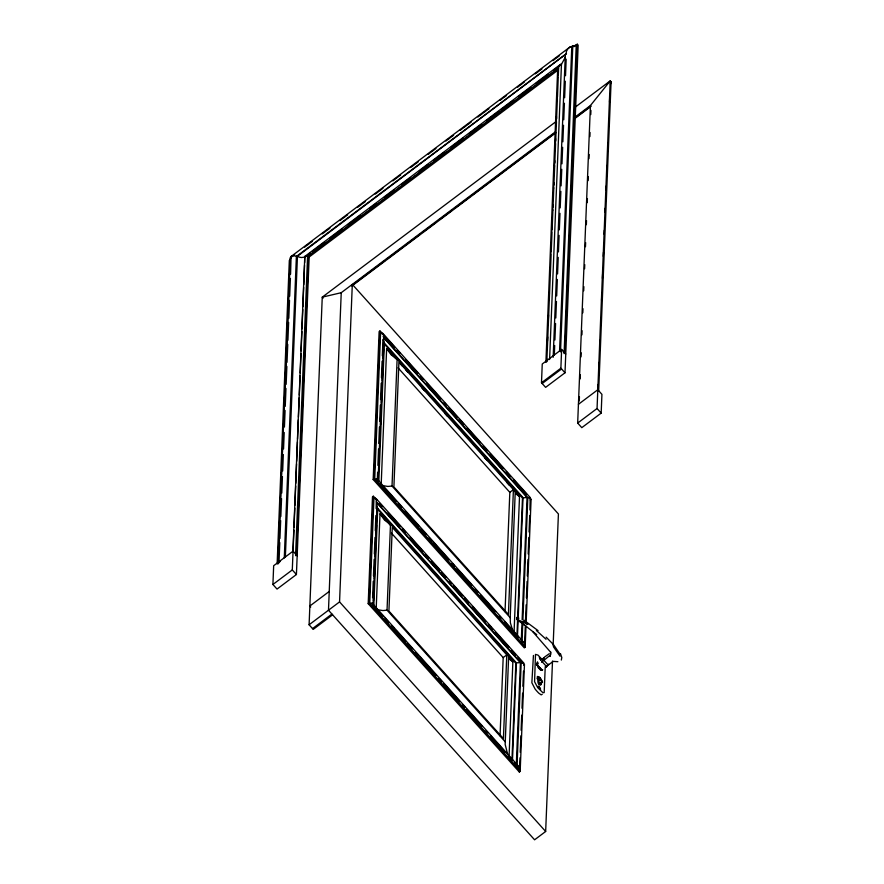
<?xml version="1.0" encoding="UTF-8"?>
<svg xmlns="http://www.w3.org/2000/svg" width="884" height="884" viewBox="0 0 884 884"><rect width="100%" height="100%" fill="white"/><g stroke="black" fill="none" stroke-linecap="round" stroke-linejoin="round"><path stroke-width="1.33" d="M376.175 609.109L380.009 513.825L384.606 520.179L390.496 524.146L508.665 655.773L505.162 744.372L507.77 754.748M381.225 483.614L386.639 348.572L391.247 354.926L397.126 358.893L515.295 490.521L510.19 617.673L510.388 622.889L512.753 630.624M538.047 676.702A3.89 1.039 53.1 0 0 537.284 676.713L537.538 678.172A3.89 1.039 53.1 0 0 538.146 679.299C537.306 681.741 541.063 688.581 541.141 682.636A3.89 1.039 53.1 0 0 541.793 682.901L541.892 681.398A3.89 1.039 53.1 0 0 541.549 680.669M542.699 669.685L542.025 670.426L537.428 665.343L536.942 663.641L537.704 662.238M292.936 551.406L304.792 256.448L306.704 255.995L309.168 256.99L296.416 574.512L277.035 589.076L272.913 584.479L273.664 565.716L293.046 551.163L297.168 555.749M277.134 563.826L289.322 260.471L290.074 260.294L289.797 267.178M277.907 563.252L278.018 560.5M278.294 553.616L278.902 538.466M279.233 530.201L279.786 516.433M280.118 508.167L280.67 494.399M281.002 486.134L281.554 472.365M281.885 464.1L282.438 450.332M282.714 443.448L283.333 428.298M283.609 421.414L284.217 406.264M284.493 399.38L285.101 384.231M285.377 377.346L285.985 362.197M286.261 355.313L286.869 340.163M287.145 333.279L287.753 318.129M288.029 311.245L288.637 296.096M288.913 289.212L289.521 274.062M277.963 564.014L290.25 257.94L294.67 254.614M279.068 560.511L279.786 542.621M279.952 538.489L280.67 520.599M280.836 516.466L281.554 498.576M281.775 493.062L282.438 476.553M282.659 471.039L283.322 454.531M283.543 449.017L284.206 432.508M284.427 427.005L285.09 410.485M285.256 406.353L285.974 388.463M286.151 384.33L286.869 366.44M287.035 362.307L287.753 344.417M287.919 340.285L288.637 322.395M288.803 318.262L289.521 300.372M289.687 296.239L290.405 278.349M290.571 274.217L291.068 256.504L570.069 46.962L571.782 46.996L572.799 45.725L573.473 46.222L576.246 44.907L564.102 353.644L564.876 353.07L577.285 44.2L573.97 46.686M284.283 557.926L296.383 256.493L566.401 53.703L566.268 51.692L567.793 48.907L570.069 46.962M285.355 557.119L297.444 256.25L566.401 53.703M296.416 574.512L292.295 569.926L293.908 530.179M294.018 527.417L294.792 508.112M294.902 505.35L295.676 486.034M295.786 483.283L296.56 463.967M296.67 461.216L297.444 441.901M297.554 439.138L298.339 419.834M298.449 417.071L299.223 397.767M299.333 395.004L300.107 375.7M300.217 372.938L300.991 353.622M301.101 350.871L301.886 331.555M301.997 328.804L302.77 309.488M302.881 306.726L303.654 287.422M303.764 284.659L304.538 265.355M304.648 262.592L304.792 256.448L560.555 64.355L561.451 64.377L565.428 56.941M295.621 554.301L307.588 256.437L558.622 67.891L558.555 66.841L560.555 64.355M332.605 614.822L313.223 629.375L309.102 624.778L322.251 297.157L555.053 122.312M555.141 132.047L341.235 292.703L328.483 610.225L534.588 839.8L545.66 831.479L552.511 661.033M545.66 831.479L339.555 601.905L352.307 284.383L558.412 513.958L553.119 645.917M518.013 657.398L524.455 664.58L520.168 771.378L519.339 772.008L368.197 603.65L372.484 496.852L373.313 496.222L377.004 500.333M525.98 626.712L525.151 647.254L524.322 647.884L373.181 479.526L379.126 331.588L379.954 330.97L394.695 347.39M520.168 771.378L369.026 603.032L373.313 496.222M525.151 647.254L374.009 478.907L379.954 330.97M369.733 603.363L372.131 603.142L519.383 767.157L519.505 770.185L369.733 603.363L373.987 497.427L376.319 498.786L523.571 662.801L523.759 664.249M374.717 479.238L377.114 479.017L524.367 643.033L524.488 646.06L374.717 479.238L380.617 332.163L382.96 333.533L530.212 497.548L529.947 509.98M372.584 597.728L373.247 581.285M373.468 575.804L374.131 559.362M374.352 553.881L375.004 537.439M375.28 530.588L375.888 515.516M376.164 508.665L376.319 498.786M377.623 472.233L377.302 480.454L377.114 479.017M377.899 465.382L378.562 448.939M378.783 443.459L379.446 427.005M379.667 421.524L380.33 405.082M380.54 399.601L381.203 383.159M381.424 377.667L382.087 361.224M382.308 355.744L382.971 339.301M378.065 480.819L383.8 337.854L527.052 497.416L522.135 619.75M373.479 600.844L373.866 591.219M374.363 578.854L374.75 569.23M375.247 556.865L375.634 547.251M376.131 534.875L376.518 525.262M377.015 512.897L377.733 508.355L377.114 507.073M378.805 468.476L379.181 458.862M379.678 446.508L380.065 436.895M380.562 424.541L380.893 416.298M381.446 402.563L381.777 394.319M382.33 380.595L382.661 372.352M383.214 358.617L383.601 349.003M373.822 605.916L377.733 508.355L516.4 662.812L520.411 662.668L516.322 764.494L514.488 762.45M378.805 481.802L384.374 343.103L383.435 340.428L383.8 337.854M505.206 741.798L387.037 610.17L390.496 524.146M510.19 617.673L392.021 486.045L397.126 358.893M500.046 735.808L503.184 657.586L391.424 533.107M505.029 611.695L509.825 492.333L398.065 367.854M506.786 654.889L503.416 738.593L388.916 611.054L392.275 527.35L506.786 654.889L503.184 657.586M513.416 489.626L508.411 614.479L393.899 486.929L398.916 362.086L513.416 489.626L509.825 492.333M509.051 757.113L512.875 661.818L508.267 656.679M514.035 632.988L519.516 496.565L514.897 491.427M511.98 759.411L515.847 663.221L377.181 508.775M516.963 635.298L522.488 497.968L383.822 343.511M512.477 760.373L516.4 662.812L515.847 663.221M517.471 636.248L523.041 497.548L384.374 343.103M521.306 640.37L522.024 622.502M376.44 501.814L521.173 663.033L517.041 765.787L519.383 767.157M522.798 622.48L522.035 641.662L524.367 643.033M522.908 619.739L527.814 497.769L383.081 336.561M519.339 772.008L520.002 757.798M520.223 752.295L520.886 735.786M521.107 730.283L521.715 715.156M521.991 708.272L522.599 693.133M522.875 686.26L523.483 671.122M524.654 641.939L525.262 626.822M525.538 619.949L526.146 604.822M526.422 597.949L527.085 581.462M527.306 575.959L527.969 559.473M528.179 553.97L528.842 537.472M529.063 531.98L529.726 515.482M526.201 621.231L531.096 499.316L529.251 497.272M576.501 45.183L577.285 44.2L578.158 45.172L564.998 372.794L545.616 387.358L541.494 382.761L542.246 363.998L561.627 349.445L565.749 354.031M545.903 362.329L557.682 69.074L558.622 67.891L558.345 74.786M546.644 361.711L546.754 358.959M547.472 341.058L547.638 336.926M548.356 319.025L548.522 314.903M549.24 297.002L549.406 292.869M550.124 274.968L550.29 270.847M551.008 252.946L551.174 248.813M551.892 230.912L552.058 226.779M552.721 210.259L552.942 204.757M553.605 188.237L553.837 182.723M554.5 166.203L554.721 160.7M555.384 144.18L555.605 138.666M556.268 122.147L556.489 116.644M557.152 100.124L557.373 94.61M558.091 76.72L558.257 72.587M546.831 361.622L551.152 254.062M551.262 251.299L552.036 231.995M552.146 229.243L552.92 209.928M553.03 207.176L553.804 187.872M553.914 185.11L554.688 165.805M554.798 163.043L555.583 143.738M555.693 140.987L556.467 121.672M556.577 118.92L557.351 99.616M557.461 96.853L558.235 77.549M549.594 359.545L561.451 64.377L553.749 70.156M553.163 357.313L565.307 55.073M554.301 355.136L554.688 345.5M554.909 339.997L555.572 323.478M555.793 317.975L556.456 301.455M556.677 295.952L557.34 279.432M557.561 273.93L558.224 257.41M558.445 251.907L559.108 235.387M559.329 229.884L559.992 213.364M560.213 207.862L560.876 191.342M561.097 185.839L561.76 169.319M561.981 163.816L562.644 147.297M562.865 141.794L563.528 125.274M563.749 119.771L564.412 103.251M564.633 97.748L565.296 81.229M565.517 75.726L566.18 59.206M545.24 666.635L544.179 692.592L542.92 692.747L537.715 687.653L534.577 681.697L535.483 654.381L537.969 655.077L541.958 659.376M559.561 351.18L571.782 46.996M560.511 351.799L572.799 45.725L570.589 47.382M564.998 372.794L560.876 368.208L561.627 349.445M578.423 404.308L597.805 389.745L601.927 394.341L601.175 413.104L581.794 427.657L577.672 423.071L590.424 105.539L610.214 80.886L611.087 81.858L598.678 390.717L597.916 391.292M579.274 400.938L579.44 396.805M580.158 378.904L580.324 374.772M581.042 356.882L581.208 352.749M581.926 334.848L582.092 330.715M582.821 312.826L582.987 308.693M583.705 290.792L583.871 286.659M584.589 268.769L584.755 264.636M585.473 246.735L585.639 242.603M586.357 224.702L586.523 220.58M587.241 202.679L587.407 198.546M588.125 180.645L588.291 176.524M589.009 158.623L589.175 154.49M589.893 136.589L590.059 132.467M590.777 114.566L590.943 110.434M601.175 413.104L597.054 408.507L610.214 80.886L574.909 107.395M598.026 388.54L598.192 384.407M598.91 366.506L599.076 362.374M599.794 344.473L599.96 340.34M600.678 322.439L600.844 318.306M601.562 300.405L601.728 296.284M602.446 278.372L602.612 274.25M603.33 256.338L603.496 252.216M604.214 234.315L604.38 230.183M605.098 212.282L605.264 208.149M605.982 190.248L606.148 186.115M606.877 168.214L606.988 165.452M607.761 146.18L607.872 143.418M608.645 124.147L608.811 120.014M609.529 102.113L609.695 97.98M526.577 626.568L517.239 619.739L517.173 617.308L518.886 618.192M517.239 619.739L517.173 617.308M561.329 660.072L561.804 657.541L560.5 653.696M536.698 634.613L517.162 619.375L517.074 617.883M537.295 662.039L537.428 665.343M610.424 84.245L611.087 81.858M541.483 669.497L540.411 669.851L538.5 667.984L536.975 664.658L541.251 669.298M542.235 694.294L541.196 694.879L538.732 693.111A18.409 4.917 53.1 0 1 535.152 689.122L531.87 682.757L533.428 655.453M540.411 669.851L541.693 669.763M546.356 667.309L546.997 665.763M550.4 653.375L550.865 652.138M549.218 653.74L544.522 657.088L543.671 658.746L543.969 660.425L548.224 665.055L553.207 661.365L557.881 661.696M548.621 664.149L546.588 666.613L542.113 661.663L542.179 658.967L544.069 657.851M536.765 665.376L536.809 663.586M278.758 563.042L280.239 561.218M541.583 662.226L550.4 655.033L549.848 656.492L550.876 654.005L550.445 651.994L532.986 631.949M538.533 679.895L538.124 683.155L539.295 684.835M304.604 247.155L312.328 241.354M322.262 233.895L329.986 228.094M339.92 220.635L347.644 214.834M357.578 207.364L365.302 201.563M375.236 194.104L382.96 188.303M392.894 180.844L400.618 175.043M410.552 167.584L418.287 161.783M428.21 154.313L435.945 148.512M445.879 141.053L453.603 135.252M460.221 130.28L471.26 121.992M477.879 117.02L488.918 108.732M499.957 100.433L506.576 95.461M517.615 87.173L524.234 82.201M535.273 73.913L541.892 68.941M552.931 60.653L559.55 55.67M310.383 252.946C307.135 256.448 301.93 259.255 297.444 256.25L292.516 255.653L291.068 256.504M312.582 251.288L324.693 242.194M330.196 238.05L342.318 228.956M347.821 224.823L359.932 215.729M369.844 208.281L376.451 203.32M384.153 197.53L394.065 190.082M401.778 184.292L410.585 177.684M419.392 171.065L428.21 164.446M433.712 160.313L444.729 152.037M451.337 147.076L463.448 137.981M468.951 133.849L481.062 124.743M486.565 120.611L498.687 111.517M500.885 109.859L512.996 100.765M518.51 96.632L530.621 87.527M536.124 83.394L548.235 74.3M309.168 256.99L558.368 69.836L557.682 69.074L308.483 256.227L296.483 554.986L295.565 555.682M574.987 117.141L590.424 105.539L591.109 106.301L574.567 118.721M352.02 285.41L385.059 260.592M387.258 258.946L402.673 247.365M404.872 245.708L420.287 234.138M422.486 232.481L434.596 223.387M440.11 219.254L452.221 210.149M454.42 208.502L469.835 196.922M472.034 195.265L487.449 183.695M489.659 182.038L506.167 169.629M508.377 167.982L554.622 133.241M575.539 117.539L589.849 106.787M351.843 286.007L555.826 132.799M373.181 479.526L374.009 478.907M272.913 584.479L292.295 569.926M541.494 382.761L560.876 368.208M542.179 383.534L561.561 368.971M329.235 591.462L309.853 606.015L310.726 606.988M309.102 624.778L339.555 601.905M577.672 423.071L597.054 408.507M312.527 628.612L331.909 614.048M368.197 603.65L369.026 603.032M522.488 497.968L527.052 497.416M530.267 499.946L531.096 499.316M523.626 665.199L524.455 664.58M536.378 664.204L537.03 663.718M290.261 259.211L290.074 260.294M537.571 663.42L538.168 663.232L537.251 663.343L537.737 665.177M527.814 497.769L530.212 497.548M521.173 663.033L523.571 662.801M291.234 257.708L290.25 257.94L290.714 258.592M341.235 292.703L322.251 297.157L323.124 298.129M538.5 667.984L540.069 668.326M392.021 486.045L387.888 486.432L382.573 485.614M387.037 610.17L382.905 610.557L377.578 609.739M517.162 619.375L527.858 624.458L523.372 621.198M519.516 496.565L516.19 494.101L515.295 490.521M512.875 661.818L509.549 659.354L508.665 655.773M538.931 686.68C537.063 686.106 541.019 690.68 540.168 688.205M524.013 620.214L538.058 630.624M539.052 686.548L538.19 686.15L539.13 688.271A2.077 0.552 53.1 0 0 540.577 689.376L540.234 688.006M538.953 667.254L542.025 670.426M536.378 630.48L546.047 639.265M540.456 658.127L539.339 657.486L540.654 660.028M540.456 658.359L539.549 658.061L540.798 660.016M546.124 637.154L553.583 644.679L560.047 654.204M397.457 350.473L400.231 353.556M405.756 359.711L417.734 373.059M420.508 376.131L423.27 379.214M426.95 383.324L440.773 398.717M444.464 402.828L446.309 404.883M449.072 407.955L457.371 417.193M459.216 419.248L463.824 424.386M467.503 428.486L480.41 442.862M483.172 445.945L485.935 449.017M490.543 454.155L503.449 468.52M506.212 471.603L508.974 474.686M513.582 479.813L526.488 494.189M380.617 332.163L382.463 334.207M390.728 343.423L393.49 346.495M397.159 350.583L399.922 353.655M413.701 369.015L417.381 373.103M420.132 376.175L422.883 379.247M437.591 395.623L440.342 398.695M444.022 402.784L445.856 404.828M460.564 421.204L463.315 424.276M466.995 428.375L469.747 431.436M483.537 446.796L487.206 450.884M489.968 453.956L492.719 457.028M507.427 473.404L510.178 476.476M513.858 480.564L515.692 482.609M386.639 348.572L395.866 358.849M399.557 362.959L402.331 366.042M406.021 370.153L407.867 372.208M421.701 387.623L424.475 390.706M444.774 413.314L447.547 416.397M484.454 457.514L487.217 460.597M506.598 482.178L509.361 485.261M382.65 485.924L384.485 487.979M386.319 490.023L396.43 501.272M398.264 503.316L401.933 507.405M405.612 511.493L407.447 513.549M409.281 515.593L419.381 526.842M421.215 528.886L425.812 534.002M429.48 538.091L431.315 540.135M433.149 542.179L448.763 559.572M452.442 563.661L454.277 565.705M457.028 568.777L466.211 578.998M468.045 581.053L471.724 585.142M475.393 589.23L478.145 592.302M480.907 595.363L495.592 611.728M499.272 615.828L501.106 617.872M504.775 621.96L518.554 637.298M380.065 483.537L385.59 489.692M404.949 511.261L408.64 515.372M424.309 532.82L426.154 534.875M428.917 537.958L431.69 541.041M446.442 557.472L448.276 559.517M451.967 563.627L454.73 566.71M465.802 579.031L471.327 585.197M475.017 589.296L476.863 591.352M490.686 606.755L494.377 610.866M513.737 632.425L517.416 636.535M398.695 504.51L400.54 506.565M420.839 529.184L422.685 531.24M443.912 554.876L445.757 556.931M482.664 598.037L485.427 601.12M506.654 624.767L508.499 626.822M379.766 503.405L382.529 506.488M388.065 512.654L400.043 525.991M402.806 529.074L405.568 532.157M410.176 537.284L423.082 551.66M425.845 554.732L428.607 557.815M431.381 560.898L439.668 570.136M441.514 572.191L446.122 577.318M449.812 581.429L451.647 583.484M453.492 585.539L462.708 595.805M464.553 597.849L468.244 601.96M472.852 607.087L485.747 621.463M488.521 624.546L491.283 627.618M495.891 632.756L508.797 647.132M511.56 650.204L514.322 653.287M373.987 497.427L375.822 499.471M379.501 503.56L381.336 505.615M396.032 521.98L398.794 525.052M402.463 529.151L405.226 532.223M419.005 547.572L422.685 551.66M425.436 554.732L428.199 557.804M442.895 574.18L445.658 577.252M449.326 581.341L451.171 583.396M465.868 599.772L468.619 602.844M472.299 606.932L475.062 610.004M488.841 625.353L492.51 629.452M495.272 632.524L498.023 635.585M512.731 651.961L515.482 655.033M519.162 659.132L520.996 661.177M520.411 662.668L377.17 503.118L373.07 604.943L383.181 616.192M380.009 513.825L390.153 525.129M385.015 618.236L388.684 622.325M392.352 626.413L394.198 628.458M396.032 630.513L406.132 641.762M407.966 643.806L412.563 648.922M416.231 653.011L418.066 655.055M419.9 657.099L435.514 674.492M439.193 678.581L441.028 680.625M443.779 683.697L452.962 693.918M454.796 695.962L459.393 701.078M463.061 705.167L464.896 707.222M466.73 709.266L482.344 726.648M486.023 730.736L487.858 732.792M490.609 735.853L505.305 752.218M508.974 756.306L511.726 759.378M376.927 609.717L378.761 611.761M391.667 626.137L395.358 630.248M415.635 652.834L418.408 655.917M433.16 672.348L435.923 675.431M438.685 678.514L441.447 681.586M452.52 693.918L458.045 700.073M462.652 705.211L464.498 707.266M475.559 719.587L481.095 725.742M500.454 747.311L504.134 751.411M385.402 619.386L387.247 621.441M407.546 644.049L410.32 647.143M430.618 669.752L432.464 671.807M470.299 713.941L472.144 715.996M493.36 739.632L495.206 741.687M372.131 603.142L372.617 603.739M553.495 646.823L560.003 656.215M537.074 678.282L537.494 679.144M382.96 333.533L383.413 335.113M538.842 677.266A3.89 1.039 53.1 0 1 539.152 677.542M540.522 679.089A3.89 1.039 53.1 0 1 541.328 680.282M540.246 679.321L540.456 680.36L539.925 679.763A2.475 0.663 53.1 0 1 539.947 678.503L539.66 677.597L540.677 678.735L540.246 679.321M539.041 679.697L538.964 682.514L540.875 684.735L541.052 681.929L542.511 682.315L542.4 681.431L539.328 677.056L537.671 676.492L539.041 679.697M538.986 667.862L536.975 664.658L538.986 667.862"/></g></svg>
